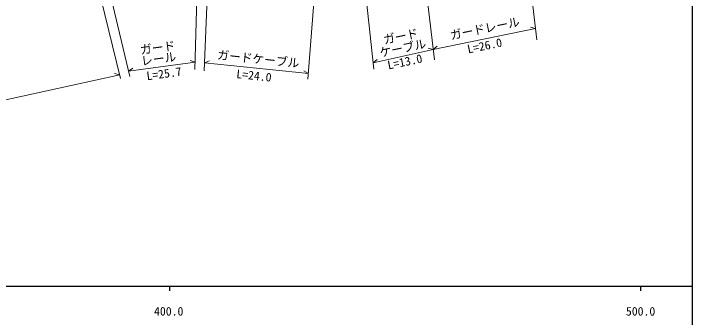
# Model space of a CAD drawing. Units: millimetres, scale not verified. Extents: x 40000 to 680000, y 20000 to 380000.
# Drawn here: x 434922 to 579000, y 198357 to 262876 of the extents above; entities that cross this region are included whole.
import ezdxf
from ezdxf.enums import TextEntityAlignment as Align

# ---------------------------------------------------------------- set-up
doc = ezdxf.new("R2010")
doc.units = ezdxf.units.MM
doc.header["$LTSCALE"] = 1000
doc.layers.add('M-STR-HTXT', color=7, linetype='Continuous', lineweight=13)
doc.layers.add('M-TTL-BAND', color=7, linetype='Continuous', lineweight=25)
doc.styles.add('ＭＳ ゴシック', font='')
doc.styles.get('ＭＳ ゴシック').set_extended_font_data('MS Gothic')

msp = doc.modelspace()

# ---------------------------------------------------------------- linework, layer by layer
at = {"layer": 'M-STR-HTXT'}
for p, q in [((474590, 299524), (473419, 250971)), ((477244, 298902), (475395, 250735)), ((448252, 297823), (459564, 249540)), ((446040, 295919), (457649, 249067)), ((500735, 293634), (497402, 248976)), ((519486, 292819), (524240, 253060)), ((506861, 292119), (511402, 251060)), ((545001, 265744), (545992, 257270)), ((523978, 255247), (545707, 259709)), ((545707, 259709), (544627, 259998)), ((511248, 252445), (523978, 255247)), ((523978, 255247), (522894, 255520)), ((523978, 255247), (524857, 255938)), ((459311, 250621), (473457, 252540)), ((473457, 252540), (472399, 252901)), ((475460, 252449), (476507, 252842)), ((475460, 252449), (497489, 250145)), ((511248, 252445), (512118, 253148)), ((459311, 250621), (460234, 251250)), ((497489, 250145), (496546, 250746)), ((364352, 229517), (457447, 249885)), ((457447, 249885), (456363, 250159))]:
    msp.add_line(p, q, dxfattribs=at)
at = {"layer": 'M-TTL-BAND'}
for p, q in [((579000, 20000), (579000, 370000)), ((40000, 205000), (579000, 205000)), ((468000, 205000), (468000, 204000)), ((568000, 205000), (568000, 204000))]:
    msp.add_line(p, q, dxfattribs=at)

# ---------------------------------------------------------------- texts
at = {"layer": 'M-STR-HTXT', "style": 'ＭＳ ゴシック'}
for s, rotation, p in [('ガードレール', 11.549, (527878, 256769)), ('ガード', 11.549, (513710, 255827)), ('ガード', 7.726, (461984, 253664)), ('ケーブル', 11.549, (512932, 253093)), ('L=26.0', 11.549, (531526, 253864)), ('ガードケーブル', 354.029, (478015, 252669)), ('レール', 7.726, (462183, 251298)), ('L=13.0', 11.549, (514594, 250464)), ('L=25.7', 7.726, (463334, 248160)), ('L=24.0', 354.029, (482076, 248648))]:
    msp.add_text(s, height=1833, rotation=rotation, dxfattribs=at).set_placement(p, align=Align.BOTTOM_LEFT)
at = {"layer": 'M-TTL-BAND', "style": 'ＭＳ ゴシック'}
for s, p in [('400.0', (467844, 198195)), ('500.0', (568000, 198195))]:
    msp.add_text(s, height=1833, dxfattribs=at).set_placement(p, align=Align.BOTTOM_CENTER)

doc.saveas('drawing.dxf')
